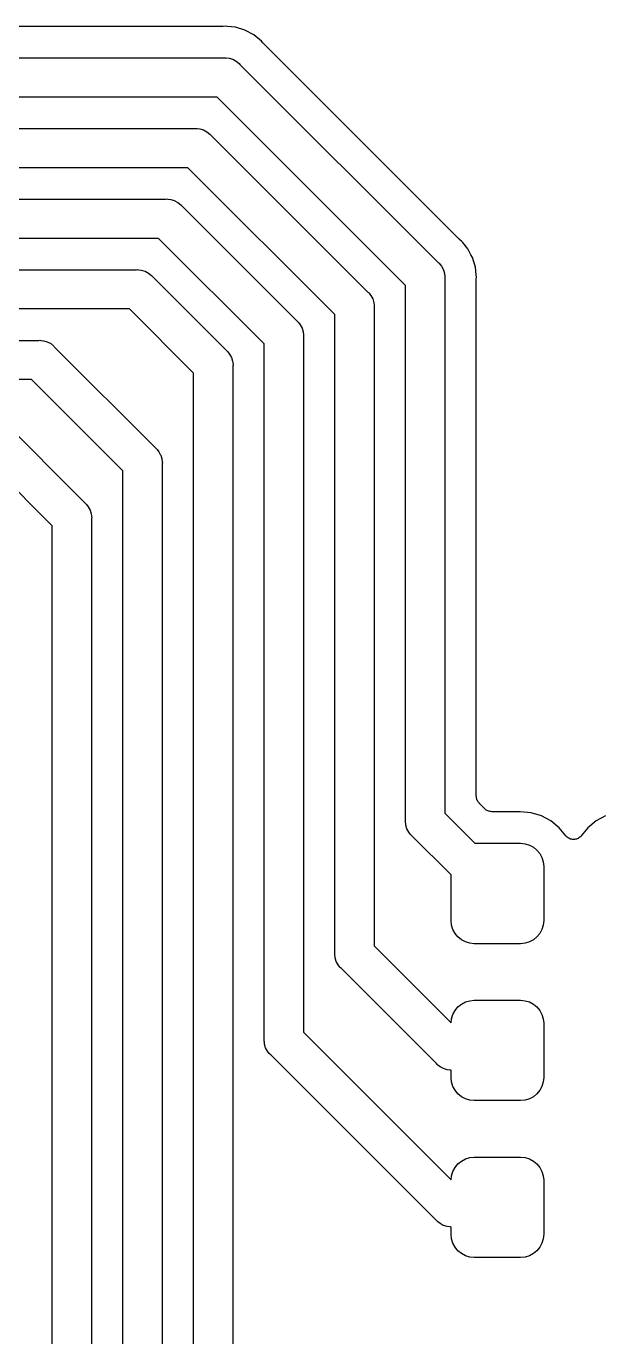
# Model space of a CAD drawing. Extents: x 113.2 to 188.8, y -123.8 to -78.2.
# Drawn here: x 135.31 to 138.97, y -109.22 to -100.87 of the extents above; entities that cross this region are included whole.
import ezdxf

# ---------------------------------------------------------------- set-up
doc = ezdxf.new("R2010")
doc.units = 0
doc.layers.add('BLACK', color=7, linetype='CONTINUOUS')

msp = doc.modelspace()

# ---------------------------------------------------------------- linework, layer by layer
at = {"layer": 'BLACK', "linetype": 'CONTINUOUS'}
for p, q in [((136.563, -100.875), (130.737, -100.875)), ((136.566, -100.875), (136.563, -100.875)), ((136.568, -100.875), (136.566, -100.875)), ((136.569, -100.875), (136.568, -100.875)), ((136.582, -100.873), (136.569, -100.875)), ((136.595, -100.875), (136.582, -100.873)), ((136.646, -100.88), (136.595, -100.875)), ((136.595, -100.875), (136.595, -100.875)), ((136.707, -100.898), (136.646, -100.88)), ((136.763, -100.928), (136.707, -100.898)), ((136.813, -100.969), (136.763, -100.928)), ((136.821, -100.979), (136.813, -100.969)), ((136.823, -100.981), (136.821, -100.979)), ((136.825, -100.983), (136.823, -100.981)), ((136.825, -100.984), (136.825, -100.983)), ((138.071, -102.23), (136.825, -100.984)), ((130.724, -101.075), (136.576, -101.075)), ((136.576, -101.075), (136.582, -101.074)), ((136.582, -101.074), (136.588, -101.075)), ((136.588, -101.075), (136.588, -101.075)), ((136.588, -101.075), (136.607, -101.077)), ((136.607, -101.077), (136.63, -101.084)), ((136.63, -101.084), (136.652, -101.096)), ((136.652, -101.096), (136.671, -101.111)), ((136.671, -101.111), (136.675, -101.116)), ((136.675, -101.116), (137.939, -102.38)), ((136.53, -101.325), (130.77, -101.325)), ((137.73, -102.525), (136.53, -101.325)), ((130.91, -101.525), (136.39, -101.525)), ((136.39, -101.525), (136.396, -101.524)), ((136.396, -101.524), (136.402, -101.525)), ((136.402, -101.525), (136.402, -101.525)), ((136.402, -101.525), (136.42, -101.527)), ((136.42, -101.527), (136.444, -101.534)), ((136.444, -101.534), (136.465, -101.546)), ((136.465, -101.546), (136.484, -101.561)), ((136.484, -101.561), (136.488, -101.566)), ((136.488, -101.566), (137.489, -102.567)), ((136.344, -101.775), (130.956, -101.775)), ((137.28, -102.711), (136.344, -101.775)), ((131.097, -101.975), (136.203, -101.975)), ((136.203, -101.975), (136.209, -101.974)), ((136.209, -101.974), (136.215, -101.975)), ((136.215, -101.975), (136.215, -101.975)), ((136.215, -101.975), (136.234, -101.977)), ((136.234, -101.977), (136.257, -101.984)), ((136.257, -101.984), (136.279, -101.996)), ((136.279, -101.996), (136.298, -102.011)), ((136.298, -102.011), (136.302, -102.016)), ((136.302, -102.016), (137.039, -102.753)), ((136.157, -102.225), (131.143, -102.225)), ((136.83, -102.898), (136.157, -102.225)), ((138.073, -102.231), (138.071, -102.23)), ((138.075, -102.233), (138.073, -102.231)), ((138.076, -102.234), (138.075, -102.233)), ((138.086, -102.242), (138.076, -102.234)), ((138.094, -102.252), (138.086, -102.242)), ((138.127, -102.292), (138.094, -102.252)), ((138.094, -102.252), (138.094, -102.252)), ((138.146, -102.329), (138.127, -102.292)), ((137.939, -102.38), (137.944, -102.384)), ((137.944, -102.384), (137.948, -102.389)), ((137.948, -102.389), (137.959, -102.403)), ((138.157, -102.348), (138.146, -102.329)), ((138.146, -102.329), (138.146, -102.329)), ((138.175, -102.409), (138.157, -102.348)), ((131.283, -102.425), (136.017, -102.425)), ((136.017, -102.425), (136.023, -102.424)), ((136.023, -102.424), (136.029, -102.425)), ((136.029, -102.425), (136.029, -102.425)), ((136.029, -102.425), (136.047, -102.427)), ((136.047, -102.427), (136.071, -102.434)), ((136.071, -102.434), (136.093, -102.446)), ((136.093, -102.446), (136.112, -102.461)), ((136.112, -102.461), (136.116, -102.466)), ((136.116, -102.466), (136.589, -102.939)), ((137.959, -102.403), (137.97, -102.422)), ((137.97, -102.422), (137.971, -102.425)), ((137.971, -102.425), (137.978, -102.449)), ((137.978, -102.449), (137.98, -102.467)), ((137.98, -102.467), (137.98, -102.467)), ((137.98, -102.467), (137.981, -102.473)), ((137.981, -102.473), (137.98, -102.479)), ((137.98, -102.479), (137.98, -105.888)), ((138.18, -102.457), (138.175, -102.409)), ((138.182, -102.473), (138.18, -102.457)), ((138.18, -102.457), (138.18, -102.457)), ((138.18, -102.486), (138.182, -102.473)), ((137.73, -105.934), (137.73, -102.525)), ((138.18, -102.489), (138.18, -102.486)), ((138.18, -102.491), (138.18, -102.489)), ((138.18, -102.492), (138.18, -102.491)), ((138.18, -105.779), (138.18, -102.492)), ((137.489, -102.567), (137.494, -102.571)), ((137.494, -102.571), (137.498, -102.575)), ((137.498, -102.575), (137.498, -102.575)), ((137.498, -102.575), (137.507, -102.586)), ((137.507, -102.586), (137.509, -102.59)), ((137.509, -102.59), (137.521, -102.611)), ((137.521, -102.611), (137.528, -102.635)), ((137.528, -102.635), (137.53, -102.653)), ((135.971, -102.675), (131.329, -102.675)), ((136.38, -103.084), (135.971, -102.675)), ((137.28, -106.779), (137.28, -102.711)), ((137.53, -102.653), (137.53, -102.653)), ((137.53, -102.653), (137.531, -102.659)), ((137.531, -102.659), (137.53, -102.666)), ((137.53, -102.666), (137.53, -106.733)), ((137.039, -102.753), (137.044, -102.757)), ((137.044, -102.757), (137.048, -102.762)), ((137.048, -102.762), (137.048, -102.762)), ((137.048, -102.762), (137.059, -102.775)), ((137.059, -102.775), (137.059, -102.776)), ((137.059, -102.776), (137.071, -102.798)), ((137.071, -102.798), (137.078, -102.821)), ((131.47, -102.875), (135.394, -102.875)), ((135.394, -102.875), (135.4, -102.874)), ((135.4, -102.874), (135.406, -102.875)), ((135.406, -102.875), (135.406, -102.875)), ((135.406, -102.875), (135.425, -102.877)), ((135.425, -102.877), (135.448, -102.884)), ((135.448, -102.884), (135.47, -102.896)), ((135.47, -102.896), (135.489, -102.911)), ((137.078, -102.821), (137.08, -102.84)), ((137.08, -102.84), (137.08, -102.84)), ((137.08, -102.84), (137.081, -102.846)), ((137.081, -102.846), (137.08, -102.852)), ((137.08, -102.852), (137.08, -107.283)), ((135.489, -102.911), (135.493, -102.916)), ((135.493, -102.916), (136.139, -103.562)), ((136.589, -102.939), (136.594, -102.943)), ((136.594, -102.943), (136.598, -102.948)), ((136.598, -102.948), (136.598, -102.948)), ((136.598, -102.948), (136.609, -102.962)), ((136.609, -102.962), (136.621, -102.984)), ((136.83, -107.329), (136.83, -102.898)), ((136.621, -102.984), (136.628, -103.008)), ((136.628, -103.008), (136.628, -103.008)), ((136.628, -103.008), (136.629, -103.017)), ((136.629, -103.017), (136.631, -103.032)), ((136.631, -103.032), (136.63, -103.038)), ((136.63, -103.038), (136.63, -109.343)), ((135.348, -103.125), (131.515, -103.125)), ((135.93, -103.707), (135.348, -103.125)), ((136.38, -109.389), (136.38, -103.084)), ((135.143, -103.366), (135.689, -103.912)), ((136.139, -103.562), (136.144, -103.566)), ((135.48, -104.057), (134.998, -103.575)), ((136.144, -103.566), (136.148, -103.571)), ((136.148, -103.571), (136.159, -103.585)), ((136.159, -103.585), (136.168, -103.602)), ((136.168, -103.602), (136.171, -103.607)), ((136.171, -103.607), (136.178, -103.631)), ((136.178, -103.631), (136.18, -103.649)), ((135.93, -110.339), (135.93, -103.707)), ((136.18, -103.649), (136.18, -103.649)), ((136.18, -103.649), (136.181, -103.655)), ((136.181, -103.655), (136.18, -103.661)), ((136.18, -103.661), (136.18, -110.293)), ((135.689, -103.912), (135.694, -103.916)), ((135.694, -103.916), (135.698, -103.921)), ((135.698, -103.921), (135.698, -103.921)), ((135.698, -103.921), (135.709, -103.935)), ((135.709, -103.935), (135.721, -103.957)), ((135.721, -103.957), (135.728, -103.981)), ((135.728, -103.981), (135.731, -104.005)), ((135.48, -111.099), (135.48, -104.057)), ((135.731, -104.005), (135.73, -104.011)), ((135.73, -104.011), (135.73, -111.053)), ((138.181, -105.785), (138.18, -105.779)), ((138.181, -105.791), (138.181, -105.785)), ((138.181, -105.792), (138.181, -105.791)), ((138.181, -105.791), (138.181, -105.791)), ((138.183, -105.797), (138.181, -105.792)), ((138.185, -105.803), (138.183, -105.797)), ((138.188, -105.808), (138.185, -105.803)), ((138.185, -105.803), (138.185, -105.803)), ((138.185, -105.803), (138.185, -105.803)), ((138.19, -105.814), (138.188, -105.808)), ((138.191, -105.814), (138.19, -105.814)), ((138.19, -105.814), (138.19, -105.814)), ((138.194, -105.819), (138.191, -105.814)), ((138.198, -105.823), (138.194, -105.819)), ((137.98, -105.888), (138.172, -106.08)), ((138.198, -105.824), (138.198, -105.823)), ((138.235, -105.86), (138.198, -105.824)), ((138.198, -105.824), (138.198, -105.824)), ((138.198, -105.824), (138.198, -105.824)), ((138.198, -105.824), (138.198, -105.824)), ((138.239, -105.864), (138.235, -105.86)), ((138.244, -105.868), (138.239, -105.864)), ((138.25, -105.871), (138.244, -105.868)), ((138.244, -105.868), (138.244, -105.868)), ((138.244, -105.868), (138.244, -105.868)), ((138.255, -105.874), (138.25, -105.871)), ((138.261, -105.876), (138.255, -105.874)), ((138.255, -105.874), (138.255, -105.874)), ((138.255, -105.874), (138.255, -105.874)), ((138.266, -105.877), (138.261, -105.876)), ((138.267, -105.877), (138.266, -105.877)), ((138.273, -105.878), (138.267, -105.877)), ((138.267, -105.877), (138.267, -105.877)), ((138.279, -105.879), (138.273, -105.878)), ((138.459, -105.879), (138.279, -105.879)), ((138.279, -105.879), (138.279, -105.879)), ((138.279, -105.879), (138.279, -105.879)), ((138.279, -105.879), (138.279, -105.879)), ((138.279, -105.879), (138.279, -105.879)), ((138.53, -105.886), (138.459, -105.879)), ((138.596, -105.906), (138.53, -105.886)), ((137.729, -105.94), (137.73, -105.934)), ((137.73, -105.946), (137.729, -105.94)), ((137.731, -105.955), (137.73, -105.946)), ((137.732, -105.965), (137.731, -105.955)), ((137.739, -105.988), (137.732, -105.965)), ((138.656, -105.938), (138.596, -105.906)), ((138.709, -105.981), (138.656, -105.938)), ((138.751, -106.033), (138.709, -105.981)), ((138.891, -105.981), (138.849, -106.033)), ((138.944, -105.938), (138.891, -105.981)), ((139.004, -105.906), (138.944, -105.938)), ((137.751, -106.01), (137.739, -105.988)), ((137.761, -106.023), (137.751, -106.01)), ((137.766, -106.029), (137.761, -106.023)), ((137.771, -106.033), (137.766, -106.029)), ((138.02, -106.282), (137.771, -106.033)), ((138.756, -106.037), (138.751, -106.033)), ((138.76, -106.041), (138.756, -106.037)), ((138.76, -106.042), (138.76, -106.041)), ((138.76, -106.041), (138.76, -106.041)), ((138.765, -106.045), (138.76, -106.042)), ((138.77, -106.048), (138.765, -106.045)), ((138.776, -106.051), (138.77, -106.048)), ((138.77, -106.048), (138.77, -106.048)), ((138.77, -106.048), (138.77, -106.048)), ((138.781, -106.053), (138.776, -106.051)), ((138.782, -106.053), (138.781, -106.053)), ((138.781, -106.053), (138.781, -106.053)), ((138.787, -106.054), (138.782, -106.053)), ((138.793, -106.056), (138.787, -106.054)), ((138.794, -106.056), (138.793, -106.056)), ((138.793, -106.056), (138.793, -106.056)), ((138.799, -106.056), (138.794, -106.056)), ((138.806, -106.056), (138.799, -106.056)), ((138.812, -106.054), (138.806, -106.056)), ((138.806, -106.056), (138.806, -106.056)), ((138.806, -106.056), (138.806, -106.056)), ((138.818, -106.053), (138.812, -106.054)), ((138.823, -106.051), (138.818, -106.053)), ((138.818, -106.053), (138.818, -106.053)), ((138.818, -106.053), (138.818, -106.053)), ((138.829, -106.049), (138.823, -106.051)), ((138.834, -106.045), (138.829, -106.049)), ((138.829, -106.049), (138.829, -106.049)), ((138.829, -106.049), (138.829, -106.049)), ((138.839, -106.042), (138.834, -106.045)), ((138.84, -106.042), (138.839, -106.042)), ((138.839, -106.042), (138.839, -106.042)), ((138.844, -106.038), (138.84, -106.042)), ((138.848, -106.034), (138.844, -106.038)), ((138.849, -106.033), (138.848, -106.033)), ((138.848, -106.033), (138.848, -106.033)), ((138.848, -106.033), (138.848, -106.033)), ((138.848, -106.033), (138.848, -106.034)), ((138.172, -106.08), (138.463, -106.08)), ((138.463, -106.08), (138.491, -106.083)), ((138.491, -106.083), (138.519, -106.091)), ((138.519, -106.091), (138.544, -106.105)), ((138.544, -106.105), (138.567, -106.123)), ((138.567, -106.123), (138.585, -106.146)), ((138.585, -106.146), (138.599, -106.171)), ((138.599, -106.171), (138.607, -106.199)), ((138.607, -106.199), (138.61, -106.227)), ((138.61, -106.227), (138.61, -106.572)), ((138.02, -106.572), (138.02, -106.282)), ((138.023, -106.601), (138.02, -106.572)), ((138.031, -106.629), (138.023, -106.601)), ((138.045, -106.654), (138.031, -106.629)), ((138.063, -106.677), (138.045, -106.654)), ((138.585, -106.654), (138.567, -106.677)), ((138.599, -106.629), (138.585, -106.654)), ((138.607, -106.601), (138.599, -106.629)), ((138.61, -106.572), (138.607, -106.601)), ((137.53, -106.733), (138.02, -107.224)), ((138.086, -106.695), (138.063, -106.677)), ((138.111, -106.709), (138.086, -106.695)), ((138.139, -106.717), (138.111, -106.709)), ((138.167, -106.72), (138.139, -106.717)), ((138.463, -106.72), (138.167, -106.72)), ((138.491, -106.717), (138.463, -106.72)), ((138.519, -106.709), (138.491, -106.717)), ((138.544, -106.695), (138.519, -106.709)), ((138.567, -106.677), (138.544, -106.695)), ((137.279, -106.785), (137.28, -106.779)), ((137.28, -106.791), (137.279, -106.785)), ((137.282, -106.806), (137.28, -106.791)), ((137.282, -106.81), (137.282, -106.806)), ((137.289, -106.833), (137.282, -106.81)), ((137.301, -106.855), (137.289, -106.833)), ((137.312, -106.869), (137.301, -106.855)), ((137.316, -106.874), (137.312, -106.869)), ((137.321, -106.878), (137.316, -106.874)), ((137.927, -107.484), (137.321, -106.878)), ((138.031, -107.171), (138.045, -107.146)), ((138.045, -107.146), (138.063, -107.123)), ((138.063, -107.123), (138.086, -107.105)), ((138.086, -107.105), (138.111, -107.091)), ((138.111, -107.091), (138.139, -107.083)), ((138.139, -107.083), (138.167, -107.08)), ((138.167, -107.08), (138.463, -107.08)), ((138.463, -107.08), (138.491, -107.083)), ((138.491, -107.083), (138.519, -107.091)), ((138.519, -107.091), (138.544, -107.105)), ((138.544, -107.105), (138.567, -107.123)), ((138.567, -107.123), (138.585, -107.146)), ((138.585, -107.146), (138.599, -107.171)), ((138.02, -107.224), (138.023, -107.199)), ((138.023, -107.199), (138.031, -107.171)), ((138.599, -107.171), (138.607, -107.199)), ((138.607, -107.199), (138.61, -107.227)), ((138.61, -107.227), (138.61, -107.572)), ((137.08, -107.283), (138.02, -108.224)), ((136.829, -107.335), (136.83, -107.329)), ((136.83, -107.341), (136.829, -107.335)), ((136.831, -107.347), (136.83, -107.341)), ((136.832, -107.36), (136.831, -107.347)), ((136.839, -107.383), (136.832, -107.36)), ((136.851, -107.405), (136.839, -107.383)), ((136.862, -107.419), (136.851, -107.405)), ((136.866, -107.424), (136.862, -107.419)), ((136.871, -107.428), (136.866, -107.424)), ((137.927, -108.484), (136.871, -107.428)), ((137.931, -107.489), (137.927, -107.484)), ((137.936, -107.493), (137.931, -107.489)), ((137.95, -107.504), (137.936, -107.493)), ((137.971, -107.516), (137.95, -107.504)), ((137.972, -107.516), (137.971, -107.516)), ((137.995, -107.523), (137.972, -107.516)), ((138.014, -107.525), (137.995, -107.523)), ((138.02, -107.526), (138.014, -107.525)), ((138.014, -107.525), (138.014, -107.525)), ((138.02, -107.572), (138.02, -107.526)), ((138.02, -107.526), (138.02, -107.526)), ((138.023, -107.601), (138.02, -107.572)), ((138.61, -107.572), (138.607, -107.601)), ((138.031, -107.629), (138.023, -107.601)), ((138.045, -107.654), (138.031, -107.629)), ((138.063, -107.677), (138.045, -107.654)), ((138.585, -107.654), (138.567, -107.677)), ((138.599, -107.629), (138.585, -107.654)), ((138.607, -107.601), (138.599, -107.629)), ((138.086, -107.695), (138.063, -107.677)), ((138.111, -107.709), (138.086, -107.695)), ((138.139, -107.717), (138.111, -107.709)), ((138.167, -107.72), (138.139, -107.717)), ((138.463, -107.72), (138.167, -107.72)), ((138.491, -107.717), (138.463, -107.72)), ((138.519, -107.709), (138.491, -107.717)), ((138.544, -107.695), (138.519, -107.709)), ((138.567, -107.677), (138.544, -107.695)), ((138.031, -108.171), (138.045, -108.146)), ((138.045, -108.146), (138.063, -108.123)), ((138.063, -108.123), (138.086, -108.105)), ((138.086, -108.105), (138.111, -108.091)), ((138.111, -108.091), (138.139, -108.083)), ((138.139, -108.083), (138.167, -108.08)), ((138.167, -108.08), (138.463, -108.08)), ((138.463, -108.08), (138.491, -108.083)), ((138.491, -108.083), (138.519, -108.091)), ((138.519, -108.091), (138.544, -108.105)), ((138.544, -108.105), (138.567, -108.123)), ((138.567, -108.123), (138.585, -108.146)), ((138.585, -108.146), (138.599, -108.171)), ((138.02, -108.224), (138.023, -108.199)), ((138.023, -108.199), (138.031, -108.171)), ((138.599, -108.171), (138.607, -108.199)), ((138.607, -108.199), (138.61, -108.227)), ((138.61, -108.227), (138.61, -108.572)), ((137.931, -108.489), (137.927, -108.484)), ((137.936, -108.493), (137.931, -108.489)), ((137.95, -108.504), (137.936, -108.493)), ((137.97, -108.515), (137.95, -108.504)), ((137.972, -108.516), (137.97, -108.515)), ((137.995, -108.523), (137.972, -108.516)), ((138.014, -108.525), (137.995, -108.523)), ((138.02, -108.526), (138.014, -108.525)), ((138.014, -108.525), (138.014, -108.525)), ((138.02, -108.572), (138.02, -108.526)), ((138.023, -108.601), (138.02, -108.572)), ((138.61, -108.572), (138.607, -108.601)), ((138.031, -108.629), (138.023, -108.601)), ((138.045, -108.654), (138.031, -108.629)), ((138.063, -108.677), (138.045, -108.654)), ((138.585, -108.654), (138.567, -108.677)), ((138.599, -108.629), (138.585, -108.654)), ((138.607, -108.601), (138.599, -108.629)), ((138.086, -108.695), (138.063, -108.677)), ((138.111, -108.709), (138.086, -108.695)), ((138.139, -108.717), (138.111, -108.709)), ((138.167, -108.72), (138.139, -108.717)), ((138.463, -108.72), (138.167, -108.72)), ((138.491, -108.717), (138.463, -108.72)), ((138.519, -108.709), (138.491, -108.717)), ((138.544, -108.695), (138.519, -108.709)), ((138.567, -108.677), (138.544, -108.695))]:
    msp.add_line(p, q, dxfattribs=at)

doc.saveas('drawing.dxf')
